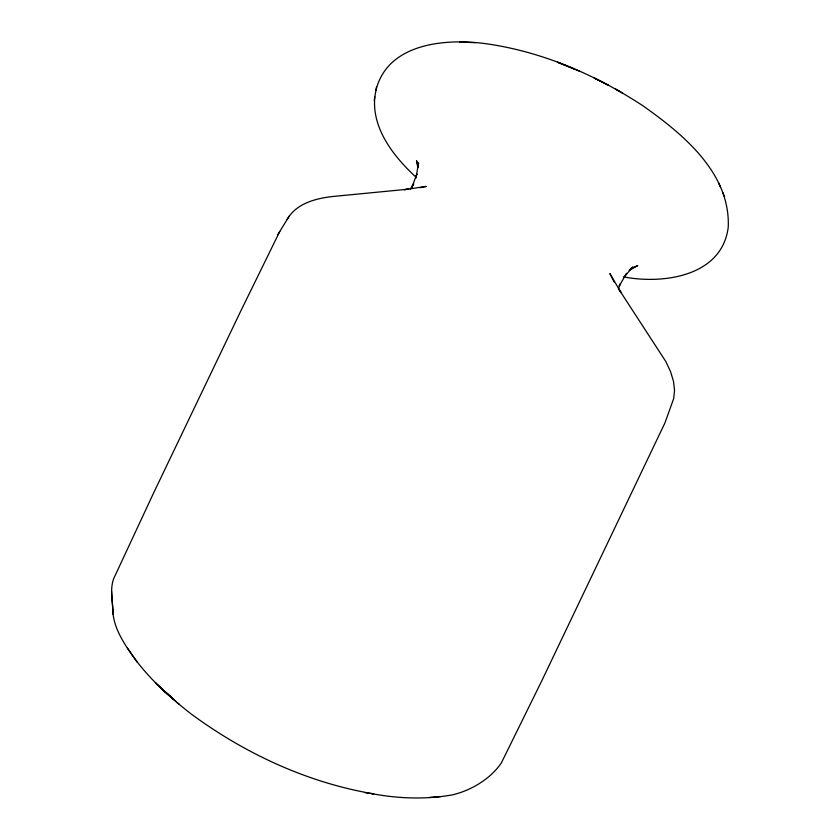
<?xml version="1.0" encoding="UTF-8"?>
<svg xmlns="http://www.w3.org/2000/svg" width="840" height="840" viewBox="0 0 840 840"><rect width="100%" height="100%" fill="white"/><g stroke="black" fill="none" stroke-linecap="round" stroke-linejoin="round"><path stroke-width="1.26" d="M365.012 792.677L373.695 793.895C307.503 782.702 244.787 753.553 190.953 713.8C165.28 693.746 140.921 671.097 124.089 642.863C118.808 634.126 114.377 624.593 113.106 614.365C113.043 601.555 108.717 587.444 115.195 575.411L154.025 492.082L240.944 310.674L279.772 231.441M374.819 96.936C371.669 128.363 393.414 156.061 415.096 176.358M418.089 167.433L418.572 162.834L415.957 178.133M375.911 90.51C387.461 42.41 447.394 38.01 487.641 43.953C543.029 52.049 595.56 74.949 642.264 105.336C682.595 133.728 730.443 172.736 728.249 227.073C722.2 276.455 663.033 284.55 623.438 276.854M374.231 100.464L376.509 86.93M416.325 175.948L416.945 173.891L411.757 187.509L413.731 183.771L410.225 189.2M618.461 288.95L620.077 284.036L619.216 285.957L626.598 273.378L625.475 275.205M287.133 219.513C296.279 203.196 316.365 198.219 333.637 196.413L408.356 189.178L404.334 189.672L426.227 186.407L420 187.698M277.694 234.833L289.191 216.153M624.897 276.003L632.888 266.963L629.307 270.06M629.265 270.239L637.739 265.618L632.394 267.991M371.952 793.663C398.391 798.651 425.67 799.649 452.214 794.892C470.967 790.629 490.445 778.922 501.302 763.014L541.916 680.547L664.913 422.971L673.68 398.612L674.541 390.401L673.523 381.444L670.625 371.826L665.889 361.641L618.681 288.992L620.938 292.467L609.893 273.567L614.155 282.03M429.041 797.496L440.57 796.635M459.784 42.063L475.304 42.682M574.067 68.87L557.434 62.171L579.579 71.222M622.419 93.02L615.552 89.093L619.658 91.455M166.677 693.231L173.785 699.457L160.892 688.023L179.078 704.298M127.449 648.039L137.466 662.403M718.704 183.026L720.468 187.162M722.726 192.402L724.574 196.749M417.931 165.406L416.535 160.65L417.816 167.738M111.573 591.098L113.106 614.365M600.516 81.123L594.174 77.983L608.517 85.292L600.516 81.123M168.189 694.638L155.442 682.836L168.189 694.638"/></g></svg>
